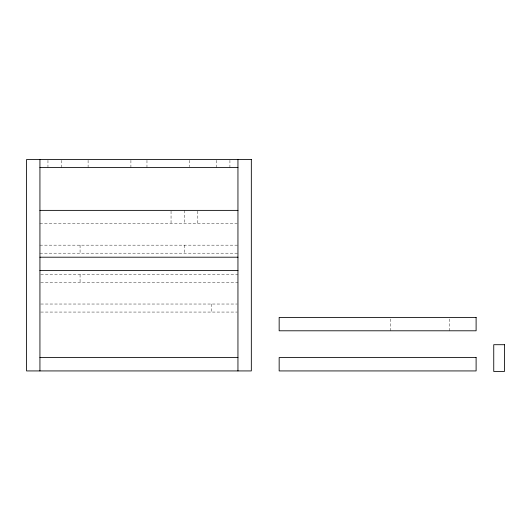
<?xml version="1.0" encoding="UTF-8"?>
<svg xmlns="http://www.w3.org/2000/svg" width="531" height="531" viewBox="0 0 531 531"><rect width="100%" height="100%" fill="white"/><g stroke="black" fill="none" stroke-linecap="round" stroke-linejoin="round"><path stroke-width="0.4" stroke-dasharray="2.65 1.99" d="M39.931 223.757L237.131 223.757M39.931 245.163L237.948 245.163M39.931 253.187L237.948 253.187M40.748 274.6L237.948 274.6M40.748 282.625L237.948 282.625M40.754 304.031L237.138 304.031M40.754 312.062L237.138 312.062M449.345 318.985L449.345 330.793M390.477 318.985L390.477 330.793M229.923 160.335L229.923 167.564M216.542 160.335L216.542 167.564M211.192 304.031L211.192 312.062M197.811 211.165L197.811 223.757M189.779 160.335L189.779 166.761M184.43 210.376L184.43 223.757M184.43 245.163L184.43 253.187M171.048 211.165L171.048 223.757M146.968 160.335L146.968 167.564M130.911 160.335L130.911 167.564M88.1 160.335L88.1 167.564M80.068 245.163L80.068 253.187M80.068 274.6L80.068 282.625M61.337 160.335L61.337 167.564M47.956 160.335L47.956 167.564"/><path stroke-width="0.8" d="M39.931 167.564L237.948 167.564M39.931 210.376L237.948 210.376M39.931 257.203L237.948 257.203M39.931 270.584L237.948 270.584M39.931 357.549L237.948 357.549M237.948 159.532L237.948 370.93M39.931 159.532L39.931 370.93M251.329 159.532L26.55 159.532L26.55 370.93L251.329 370.93L251.329 159.532M476.108 317.412L279.16 317.412L279.16 330.793L476.108 330.793L476.108 317.412M504.45 344.705L493.744 344.705L493.744 371.468L504.45 371.468L504.45 344.705M476.108 357.549L279.16 357.549L279.16 370.93L476.108 370.93L476.108 357.549"/></g></svg>
